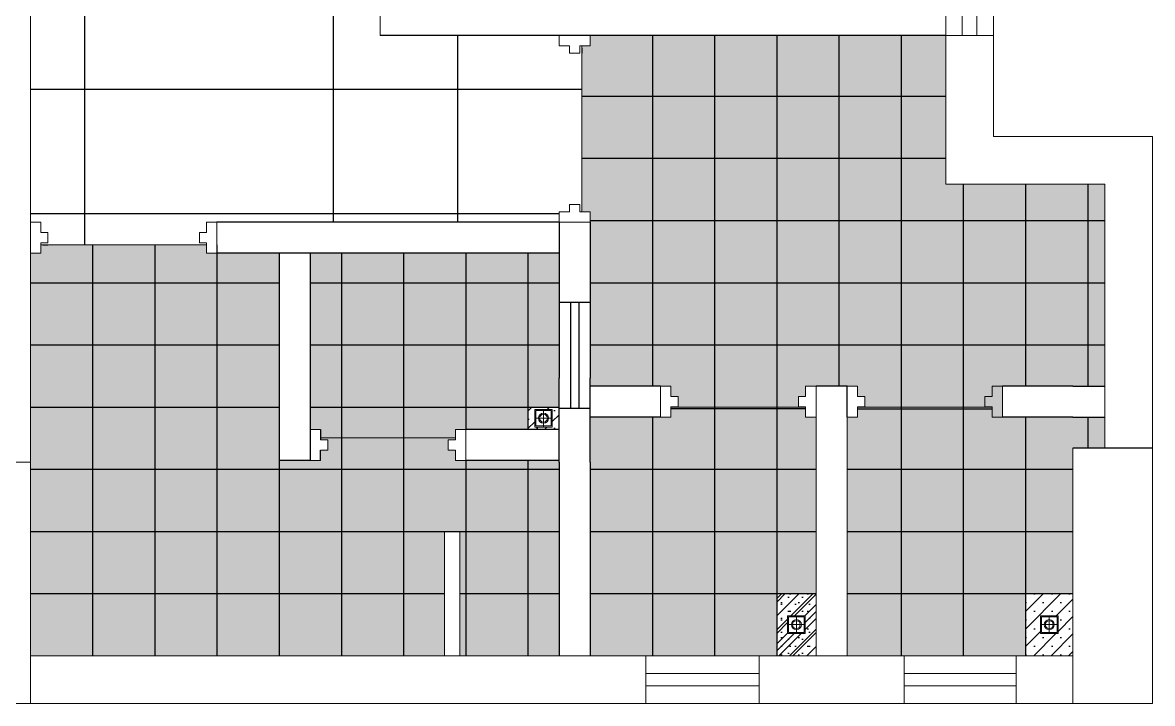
# Model space of a CAD drawing. Header units: millimetres. Extents: x 86441 to 190201, y 16532 to 98188.
# Drawn here: x 97199 to 102649, y 85053 to 88337 of the extents above; entities that cross this region are included whole.
import ezdxf

# ---------------------------------------------------------------- set-up
doc = ezdxf.new("R2010")
doc.units = ezdxf.units.MM
doc.header["$LTSCALE"] = 0.1
doc.layers.add('COLUMN', color=1, linetype='Continuous', lineweight=0)
doc.layers.add('WINDOW', color=5, linetype='Continuous', lineweight=0)

msp = doc.modelspace()

# ---------------------------------------------------------------- hatches: boundary and pattern name
at = {"transparency": 33554687}
h = msp.add_hatch(color=7, dxfattribs=at)
h.dxf.hatch_style = 1
h.paths.add_polyline_path([(99036.6, 86482.6), (98736.6, 86482.6), (98736.6, 86334.6), (99036.6, 86334.6)])
h.paths.add_polyline_path([(99036.6, 86334.6), (98736.6, 86334.6), (98736.6, 86182.6), (99036.6, 86182.6)])
h.paths.add_polyline_path([(99636.6, 86482.6), (99336.6, 86482.6), (99336.6, 86374.6), (99636.6, 86374.6)])
h.paths.add_polyline_path([(99786.6, 86621.6), (99786.6, 86782.6), (99636.6, 86782.6), (99636.6, 86482.6), (99786.6, 86482.6)])
h.paths.add_polyline_path([(99336.6, 86782.6), (99036.6, 86782.6), (99036.6, 86482.6), (99336.6, 86482.6)])
h.paths.add_polyline_path([(98736.6, 86782.6), (98586.6, 86782.6), (98586.6, 86482.6), (98736.6, 86482.6)])
h.paths.add_polyline_path([(98136.6, 86782.6), (97836.6, 86782.6), (97836.6, 86482.6), (98136.6, 86482.6)])
h.paths.add_polyline_path([(97536.6, 86782.6), (97236.6, 86782.6), (97236.6, 86621.6), (97236.6, 86482.6), (97536.6, 86482.6)])
h.paths.add_polyline_path([(97836.6, 87082.6), (97536.6, 87082.6), (97536.6, 86782.6), (97836.6, 86782.6)])
h.paths.add_polyline_path([(98436.6, 87082.6), (98136.6, 87082.6), (98136.6, 86782.6), (98436.6, 86782.6)])
h.paths.add_polyline_path([(99036.6, 87082.6), (98736.6, 87082.6), (98736.6, 86782.6), (99036.6, 86782.6)])
h.paths.add_polyline_path([(99636.6, 87082.6), (99336.6, 87082.6), (99336.6, 86782.6), (99636.6, 86782.6)])
h.paths.add_polyline_path([(99786.6, 87224.6), (99636.6, 87224.6), (99636.6, 87082.6), (99786.6, 87082.6)])
h.paths.add_polyline_path([(99336.6, 87224.6), (99036.6, 87224.6), (99036.6, 87082.6), (99336.6, 87082.6)])
h.paths.add_polyline_path([(98736.6, 87224.6), (98586.6, 87224.6), (98586.6, 87082.6), (98736.6, 87082.6)])
h.paths.add_polyline_path([(98136.6, 87224.6), (98086.6, 87224.6), (98086.6, 87264.6), (97836.6, 87264.6), (97836.6, 87082.6), (98136.6, 87082.6)])
h.paths.add_polyline_path([(97536.6, 87264.6), (97286.6, 87264.6), (97286.6, 87224.6), (97236.6, 87224.6), (97236.6, 87082.6), (97536.6, 87082.6)])
h.paths.add_polyline_path([(100236.6, 88274.6), (99936.6, 88274.6), (99936.6, 88224.6), (99896.6, 88224.6), (99896.6, 87982.6), (100236.6, 87982.6)])
h.paths.add_polyline_path([(100836.6, 88274.6), (100536.6, 88274.6), (100536.6, 87982.6), (100836.6, 87982.6)])
h.paths.add_polyline_path([(101436.6, 88274.6), (101136.6, 88274.6), (101136.6, 87982.6), (101436.6, 87982.6)])
h.paths.add_polyline_path([(100536.6, 87982.6), (100236.6, 87982.6), (100236.6, 87682.6), (100536.6, 87682.6)])
h.paths.add_polyline_path([(101136.6, 87982.6), (100836.6, 87982.6), (100836.6, 87682.6), (101136.6, 87682.6)])
h.paths.add_polyline_path([(101651.6, 87982.6), (101436.6, 87982.6), (101436.6, 87682.6), (101651.6, 87682.6)])
h.paths.add_polyline_path([(100236.6, 87682.6), (99896.6, 87682.6), (99896.6, 87424.6), (99936.6, 87424.6), (99936.6, 87382.6), (100236.6, 87382.6)])
h.paths.add_polyline_path([(100836.6, 87682.6), (100536.6, 87682.6), (100536.6, 87382.6), (100836.6, 87382.6)])
h.paths.add_polyline_path([(101436.6, 87682.6), (101136.6, 87682.6), (101136.6, 87382.6), (101436.6, 87382.6)])
h.paths.add_polyline_path([(100536.6, 87382.6), (100236.6, 87382.6), (100236.6, 87082.6), (100536.6, 87082.6)])
h.paths.add_polyline_path([(101136.6, 87382.6), (100836.6, 87382.6), (100836.6, 87082.6), (101136.6, 87082.6)])
h.paths.add_polyline_path([(101736.6, 87382.6), (101436.6, 87382.6), (101436.6, 87082.6), (101736.6, 87082.6)])
h.paths.add_polyline_path([(102036.6, 87558.6), (101736.6, 87558.6), (101736.6, 87382.6), (102036.6, 87382.6)])
h.paths.add_polyline_path([(102336.6, 87382.6), (102036.6, 87382.6), (102036.6, 87082.6), (102336.6, 87082.6)])
h.paths.add_polyline_path([(102418.6, 87558.6), (102336.6, 87558.6), (102336.6, 87382.6), (102418.6, 87382.6)])
h.paths.add_polyline_path([(100236.6, 87082.6), (99936.6, 87082.6), (99936.6, 86782.6), (100236.6, 86782.6)])
h.paths.add_polyline_path([(100836.6, 87082.6), (100536.6, 87082.6), (100536.6, 86782.6), (100836.6, 86782.6)])
h.paths.add_polyline_path([(101436.6, 87082.6), (101136.6, 87082.6), (101136.6, 86782.6), (101436.6, 86782.6)])
h.paths.add_polyline_path([(102036.6, 87082.6), (101736.6, 87082.6), (101736.6, 86782.6), (102036.6, 86782.6)])
h.paths.add_polyline_path([(102418.6, 87082.6), (102336.6, 87082.6), (102336.6, 86782.6), (102418.6, 86782.6)])
h.paths.add_polyline_path([(100536.6, 86782.6), (100236.6, 86782.6), (100236.6, 86583.6), (100276.1, 86583.6), (100326.1, 86583.6), (100326.1, 86533.6), (100361.1, 86533.6), (100361.1, 86482.6), (100536.6, 86482.6)])
h.paths.add_polyline_path([(101136.6, 86782.6), (100836.6, 86782.6), (100836.6, 86482.6), (100941.1, 86482.6), (100941.1, 86533.6), (100976.1, 86533.6), (100976.1, 86583.6), (101026.1, 86583.6), (101136.6, 86583.6)])
h.paths.add_polyline_path([(101736.6, 86782.6), (101436.6, 86782.6), (101436.6, 86482.6), (101736.6, 86482.6)])
h.paths.add_polyline_path([(102336.6, 86782.6), (102036.6, 86782.6), (102036.6, 86583.6), (102265.6, 86583.6), (102336.6, 86583.6)])
h.paths.add_polyline_path([(100236.6, 86433.6), (99936.6, 86433.6), (99936.6, 86216.6), (99936.6, 86182.6), (100236.6, 86182.6)])
h.paths.add_polyline_path([(100836.6, 86473.6), (100536.6, 86473.6), (100536.6, 86182.6), (100836.6, 86182.6)])
h.paths.add_polyline_path([(101436.6, 86473.6), (101226.1, 86473.6), (101226.1, 86433.6), (101176.1, 86433.6), (101176.1, 86182.6), (101436.6, 86182.6)])
h.paths.add_polyline_path([(102036.6, 86433.6), (101926.1, 86433.6), (101876.1, 86433.6), (101876.1, 86473.6), (101736.6, 86473.6), (101736.6, 86182.6), (102036.6, 86182.6)])
h.paths.add_polyline_path([(102418.6, 86433.6), (102336.6, 86433.6), (102336.6, 86285.6), (102418.6, 86285.6)])
h.paths.add_polyline_path([(100536.6, 86182.6), (100236.6, 86182.6), (100236.6, 85882.6), (100536.6, 85882.6)])
h.paths.add_polyline_path([(101026.1, 86182.6), (100836.6, 86182.6), (100836.6, 85882.6), (101026.1, 85882.6)])
h.paths.add_polyline_path([(101736.6, 86182.6), (101436.6, 86182.6), (101436.6, 85882.6), (101736.6, 85882.6)])
h.paths.add_polyline_path([(102265.6, 86182.6), (102036.6, 86182.6), (102036.6, 85882.6), (102265.6, 85882.6)])
h.paths.add_polyline_path([(100236.6, 85882.6), (99936.6, 85882.6), (99936.6, 85582.6), (100236.6, 85582.6)])
h.paths.add_polyline_path([(100836.6, 85882.6), (100536.6, 85882.6), (100536.6, 85582.6), (100836.6, 85582.6)])
h.paths.add_polyline_path([(101436.6, 85882.6), (101176.1, 85882.6), (101176.1, 85784.1), (101176.1, 85582.6), (101436.6, 85582.6)])
h.paths.add_polyline_path([(102036.6, 85882.6), (101736.6, 85882.6), (101736.6, 85582.6), (102036.6, 85582.6)])
h.paths.add_polyline_path([(100536.6, 85582.6), (100236.6, 85582.6), (100236.6, 85282.6), (100536.6, 85282.6)])
h.paths.add_polyline_path([(101736.6, 85582.6), (101436.6, 85582.6), (101436.6, 85282.6), (101736.6, 85282.6)])
at = {"true_color": 0xffffff, "transparency": 33554623}
h = msp.add_hatch(color=7, dxfattribs=at)
h.dxf.hatch_style = 1
h.paths.add_polyline_path([(100536.6, 88274.6), (100236.6, 88274.6), (100236.6, 87982.6), (100536.6, 87982.6)])
h = msp.add_hatch(color=7, dxfattribs=at)
h.dxf.hatch_style = 1
h.paths.add_polyline_path([(101136.6, 88274.6), (100836.6, 88274.6), (100836.6, 87982.6), (101136.6, 87982.6)])
h = msp.add_hatch(color=7, dxfattribs=at)
h.dxf.hatch_style = 1
h.paths.add_polyline_path([(101651.6, 88274.6), (101436.6, 88274.6), (101436.6, 87982.6), (101651.6, 87982.6)])
h = msp.add_hatch(color=7, dxfattribs=at)
h.dxf.hatch_style = 1
h.paths.add_polyline_path([(100236.6, 87982.6), (99896.6, 87982.6), (99896.6, 87682.6), (100236.6, 87682.6)])
h = msp.add_hatch(color=7, dxfattribs=at)
h.dxf.hatch_style = 1
h.paths.add_polyline_path([(100836.6, 87982.6), (100536.6, 87982.6), (100536.6, 87682.6), (100836.6, 87682.6)])
h = msp.add_hatch(color=7, dxfattribs=at)
h.dxf.hatch_style = 1
h.paths.add_polyline_path([(101436.6, 87982.6), (101136.6, 87982.6), (101136.6, 87682.6), (101436.6, 87682.6)])
h = msp.add_hatch(color=7, dxfattribs=at)
h.dxf.hatch_style = 1
h.paths.add_polyline_path([(100536.6, 87682.6), (100236.6, 87682.6), (100236.6, 87382.6), (100536.6, 87382.6)])
h = msp.add_hatch(color=7, dxfattribs=at)
h.dxf.hatch_style = 1
h.paths.add_polyline_path([(101136.6, 87682.6), (100836.6, 87682.6), (100836.6, 87382.6), (101136.6, 87382.6)])
h = msp.add_hatch(color=7, dxfattribs=at)
h.dxf.hatch_style = 1
h.paths.add_polyline_path([(101736.6, 87558.6), (101651.6, 87558.6), (101651.6, 87682.6), (101436.6, 87682.6), (101436.6, 87382.6), (101736.6, 87382.6)])
h = msp.add_hatch(color=7, dxfattribs=at)
h.dxf.hatch_style = 1
h.paths.add_polyline_path([(102336.6, 87558.6), (102036.6, 87558.6), (102036.6, 87382.6), (102336.6, 87382.6)])
h = msp.add_hatch(color=7, dxfattribs=at)
h.dxf.hatch_style = 1
h.paths.add_polyline_path([(100236.6, 87382.6), (99936.6, 87382.6), (99936.6, 87374.6), (99936.6, 87082.6), (100236.6, 87082.6)])
h = msp.add_hatch(color=7, dxfattribs=at)
h.dxf.hatch_style = 1
h.paths.add_polyline_path([(100836.6, 87382.6), (100536.6, 87382.6), (100536.6, 87082.6), (100836.6, 87082.6)])
h = msp.add_hatch(color=7, dxfattribs=at)
h.dxf.hatch_style = 1
h.paths.add_polyline_path([(101436.6, 87382.6), (101136.6, 87382.6), (101136.6, 87082.6), (101436.6, 87082.6)])
h = msp.add_hatch(color=7, dxfattribs=at)
h.dxf.hatch_style = 1
h.paths.add_polyline_path([(102036.6, 87382.6), (101736.6, 87382.6), (101736.6, 87082.6), (102036.6, 87082.6)])
h = msp.add_hatch(color=7, dxfattribs=at)
h.dxf.hatch_style = 1
h.paths.add_polyline_path([(102418.6, 87382.6), (102336.6, 87382.6), (102336.6, 87082.6), (102418.6, 87082.6)])
h = msp.add_hatch(color=7, dxfattribs=at)
h.dxf.hatch_style = 1
h.paths.add_polyline_path([(97836.6, 87264.6), (97536.6, 87264.6), (97536.6, 87082.6), (97836.6, 87082.6)])
h = msp.add_hatch(color=7, dxfattribs=at)
h.dxf.hatch_style = 1
h.paths.add_polyline_path([(98436.6, 87224.6), (98136.6, 87224.6), (98136.6, 87082.6), (98436.6, 87082.6)])
h = msp.add_hatch(color=7, dxfattribs=at)
h.dxf.hatch_style = 1
h.paths.add_polyline_path([(99036.6, 87224.6), (98736.6, 87224.6), (98736.6, 87082.6), (99036.6, 87082.6)])
h = msp.add_hatch(color=7, dxfattribs=at)
h.dxf.hatch_style = 1
h.paths.add_polyline_path([(99636.6, 87224.6), (99336.6, 87224.6), (99336.6, 87082.6), (99636.6, 87082.6)])
h = msp.add_hatch(color=7, dxfattribs=at)
h.dxf.hatch_style = 1
h.paths.add_polyline_path([(97536.6, 87082.6), (97236.6, 87082.6), (97236.6, 86782.6), (97536.6, 86782.6)])
h = msp.add_hatch(color=7, dxfattribs=at)
h.dxf.hatch_style = 1
h.paths.add_polyline_path([(98136.6, 87082.6), (97836.6, 87082.6), (97836.6, 86782.6), (98136.6, 86782.6)])
h = msp.add_hatch(color=7, dxfattribs=at)
h.dxf.hatch_style = 1
h.paths.add_polyline_path([(98736.6, 87082.6), (98586.6, 87082.6), (98586.6, 86782.6), (98736.6, 86782.6)])
h = msp.add_hatch(color=7, dxfattribs=at)
h.dxf.hatch_style = 1
h.paths.add_polyline_path([(99336.6, 87082.6), (99036.6, 87082.6), (99036.6, 86782.6), (99336.6, 86782.6)])
h = msp.add_hatch(color=7, dxfattribs=at)
h.dxf.hatch_style = 1
h.paths.add_polyline_path([(99786.6, 87082.6), (99636.6, 87082.6), (99636.6, 86782.6), (99786.6, 86782.6)])
h = msp.add_hatch(color=7, dxfattribs=at)
h.dxf.hatch_style = 1
h.paths.add_polyline_path([(100536.6, 87082.6), (100236.6, 87082.6), (100236.6, 86782.6), (100536.6, 86782.6)])
h = msp.add_hatch(color=7, dxfattribs=at)
h.dxf.hatch_style = 1
h.paths.add_polyline_path([(101136.6, 87082.6), (100836.6, 87082.6), (100836.6, 86782.6), (101136.6, 86782.6)])
h = msp.add_hatch(color=7, dxfattribs=at)
h.dxf.hatch_style = 1
h.paths.add_polyline_path([(101736.6, 87082.6), (101436.6, 87082.6), (101436.6, 86782.6), (101736.6, 86782.6)])
h = msp.add_hatch(color=7, dxfattribs=at)
h.dxf.hatch_style = 1
h.paths.add_polyline_path([(102336.6, 87082.6), (102036.6, 87082.6), (102036.6, 86782.6), (102336.6, 86782.6)])
h = msp.add_hatch(color=7, dxfattribs=at)
h.dxf.hatch_style = 1
h.paths.add_polyline_path([(97836.6, 86782.6), (97536.6, 86782.6), (97536.6, 86482.6), (97836.6, 86482.6)])
h = msp.add_hatch(color=7, dxfattribs=at)
h.dxf.hatch_style = 1
h.paths.add_polyline_path([(98436.6, 86782.6), (98136.6, 86782.6), (98136.6, 86482.6), (98436.6, 86482.6)])
h = msp.add_hatch(color=7, dxfattribs=at)
h.dxf.hatch_style = 1
h.paths.add_polyline_path([(99036.6, 86782.6), (98736.6, 86782.6), (98736.6, 86482.6), (99036.6, 86482.6)])
h = msp.add_hatch(color=7, dxfattribs=at)
h.dxf.hatch_style = 1
h.paths.add_polyline_path([(99636.6, 86782.6), (99336.6, 86782.6), (99336.6, 86482.6), (99636.6, 86482.6)])
h = msp.add_hatch(color=7, dxfattribs=at)
h.dxf.hatch_style = 1
h.paths.add_polyline_path([(100236.6, 86782.6), (99936.6, 86782.6), (99936.6, 86621.6), (99936.6, 86583.6), (100236.6, 86583.6)])
h = msp.add_hatch(color=7, dxfattribs=at)
h.dxf.hatch_style = 1
h.paths.add_polyline_path([(100836.6, 86782.6), (100536.6, 86782.6), (100536.6, 86482.6), (100836.6, 86482.6)])
h = msp.add_hatch(color=7, dxfattribs=at)
h.dxf.hatch_style = 1
h.paths.add_polyline_path([(101436.6, 86782.6), (101136.6, 86782.6), (101136.6, 86583.6), (101176.1, 86583.6), (101226.1, 86583.6), (101226.1, 86533.6), (101261.1, 86533.6), (101261.1, 86482.6), (101436.6, 86482.6)])
h = msp.add_hatch(color=7, dxfattribs=at)
h.dxf.hatch_style = 1
h.paths.add_polyline_path([(102036.6, 86782.6), (101436.6, 86782.6), (101436.6, 86473.6), (101876.1, 86473.6), (101876.1, 86433.6), (101926.1, 86433.6), (101926.1, 86583.6), (102036.6, 86583.6)])
h = msp.add_hatch(color=7, dxfattribs=at)
h.dxf.hatch_style = 1
h.paths.add_polyline_path([(102418.6, 86782.6), (102336.6, 86782.6), (102336.6, 86583.6), (102418.6, 86583.6)])
h = msp.add_hatch(color=7, dxfattribs=at)
h.dxf.hatch_style = 1
h.paths.add_polyline_path([(97536.6, 86482.6), (97236.6, 86482.6), (97236.6, 86216.6), (97236.6, 86182.6), (97536.6, 86182.6)])
at = {"transparency": 33554687}
h = msp.add_hatch(color=7, dxfattribs=at)
h.dxf.hatch_style = 1
h.paths.add_polyline_path([(97836.6, 86482.6), (97536.6, 86482.6), (97536.6, 86182.6), (97836.6, 86182.6)])
at = {"true_color": 0xffffff, "transparency": 33554623}
h = msp.add_hatch(color=7, dxfattribs=at)
h.dxf.hatch_style = 1
h.paths.add_polyline_path([(98136.6, 86482.6), (97836.6, 86482.6), (97836.6, 86182.6), (98136.6, 86182.6)])
at = {"transparency": 33554687}
h = msp.add_hatch(color=7, dxfattribs=at)
h.dxf.hatch_style = 1
h.paths.add_polyline_path([(98436.6, 86482.6), (98136.6, 86482.6), (98136.6, 86182.6), (98436.6, 86182.6)])
at = {"true_color": 0xffffff, "transparency": 33554623}
h = msp.add_hatch(color=7, dxfattribs=at)
h.dxf.hatch_style = 1
h.paths.add_polyline_path([(98736.6, 86482.6), (98586.6, 86482.6), (98586.6, 86374.6), (98636.6, 86374.6), (98636.6, 86334.6), (98736.6, 86334.6)])
h = msp.add_hatch(color=7, dxfattribs=at)
h.dxf.hatch_style = 1
h.paths.add_polyline_path([(99286.6, 86374.6), (99336.6, 86374.6), (99336.6, 86482.6), (99036.6, 86482.6), (99036.6, 86334.6), (99286.6, 86334.6)])
at = {"true_color": 0xffffff, "transparency": 33554610}
h = msp.add_hatch(dxfattribs=at)
h.set_pattern_fill('SACNCR', scale=25)
h.set_pattern_definition([(45, (0, 72531.996), (-42.09495, 42.09495), []), (45, (42.095, 72531.996), (-42.09495, 42.09495), [0, -59.53125])])
h.paths.add_polyline_path([(101026.1, 85582.6), (100836.6, 85582.6), (100836.6, 85282.6), (101026.1, 85282.6)])
h.paths.add_polyline_path([(100973.9, 85475.1), (100973.9, 85390.1), (100888.9, 85390.1), (100888.9, 85475.1)], flags=16)
h.paths.add_polyline_path([(100968.9, 85470.1), (100968.9, 85395.1), (100893.9, 85395.1), (100893.9, 85470.1)], flags=0)
h.paths.add_polyline_path([(100907.2, 85432.6), (100912.4, 85432.6, -0.414214), (100931.4, 85451.5), (100931.4, 85456.7, 0.414214)], flags=0)
h.paths.add_polyline_path([(102265.6, 85582.6), (102036.6, 85582.6), (102036.6, 85282.6), (102265.6, 85282.6)])
h.paths.add_polyline_path([(102193.6, 85475.1), (102193.6, 85390.1), (102108.6, 85390.1), (102108.6, 85475.1)], flags=16)
h.paths.add_polyline_path([(102188.6, 85470.1), (102188.6, 85395.1), (102113.6, 85395.1), (102113.6, 85470.1)], flags=0)
h.paths.add_polyline_path([(102126.9, 85432.6), (102132.2, 85432.6, -0.414214), (102151.1, 85451.5), (102151.1, 85456.7, 0.414214)], flags=0)
h.paths.add_polyline_path([(99786.6, 86482.6), (99636.6, 86482.6), (99636.6, 86374.6), (99786.6, 86374.6)])
h.paths.add_polyline_path([(99754.1, 86386.1), (99669.1, 86386.1), (99669.1, 86471.1), (99754.1, 86471.1)], flags=16)
h.paths.add_polyline_path([(99749.1, 86391.1), (99674.1, 86391.1), (99674.1, 86466.1), (99749.1, 86466.1)], flags=0)
h.paths.add_polyline_path([(99735.8, 86428.6, -1), (99687.4, 86428.6, -1)], flags=0)
h.paths.add_polyline_path([(99730.6, 86428.6, -1), (99692.7, 86428.6, -1)], flags=0)
at = {"true_color": 0xffffff, "transparency": 33554646}
h = msp.add_hatch(color=7, dxfattribs=at)
h.dxf.hatch_style = 1
h.paths.add_polyline_path([(99786.6, 86216.6), (99786.6, 86224.6), (99636.6, 86224.6), (99636.6, 86182.6), (99786.6, 86182.6)])
h.paths.add_polyline_path([(101436.6, 86482.6), (101226.1, 86482.6), (101226.1, 86473.6), (101436.6, 86473.6)])
at = {"true_color": 0xffffff, "transparency": 33554623}
h = msp.add_hatch(color=7, dxfattribs=at)
h.dxf.hatch_style = 1
h.paths.add_polyline_path([(100536.6, 86473.6), (100326.1, 86473.6), (100326.1, 86433.6), (100276.1, 86433.6), (100236.6, 86433.6), (100236.6, 86182.6), (100536.6, 86182.6)])
at = {"true_color": 0xffffff, "transparency": 33554687}
h = msp.add_hatch(color=7, dxfattribs=at)
h.dxf.hatch_style = 1
h.paths.add_polyline_path([(100976.1, 86482.6), (100836.6, 86482.6), (100836.6, 86473.6), (100976.1, 86473.6)])
h.paths.add_polyline_path([(100536.6, 86482.6), (100326.1, 86482.6), (100326.1, 86473.6), (100536.6, 86473.6)])
at = {"true_color": 0xffffff, "transparency": 33554623}
h = msp.add_hatch(color=7, dxfattribs=at)
h.dxf.hatch_style = 1
h.paths.add_polyline_path([(100836.6, 86482.6), (100536.6, 86482.6), (100536.6, 86473.6), (100836.6, 86473.6)])
h = msp.add_hatch(color=7, dxfattribs=at)
h.dxf.hatch_style = 1
h.paths.add_polyline_path([(101026.1, 86433.6), (100976.1, 86433.6), (100976.1, 86473.6), (100836.6, 86473.6), (100836.6, 86182.6), (101026.1, 86182.6)])
h = msp.add_hatch(color=7, dxfattribs=at)
h.dxf.hatch_style = 1
h.paths.add_polyline_path([(101261.1, 86483.6), (101226.1, 86483.6), (101226.1, 86482.6), (101261.1, 86482.6)], flags=17)
h = msp.add_hatch(color=7, dxfattribs=at)
h.dxf.hatch_style = 1
h.paths.add_polyline_path([(101736.6, 86473.6), (101436.6, 86473.6), (101436.6, 86182.6), (101736.6, 86182.6)])
h = msp.add_hatch(color=7, dxfattribs=at)
h.dxf.hatch_style = 1
h.paths.add_polyline_path([(102336.6, 86433.6), (102265.6, 86433.6), (102036.6, 86433.6), (102036.6, 86182.6), (102265.6, 86182.6), (102265.6, 86283.6), (102336.6, 86283.6)])
h = msp.add_hatch(color=7, dxfattribs=at)
h.dxf.hatch_style = 1
h.paths.add_polyline_path([(98736.6, 86334.6), (98636.6, 86334.6), (98636.6, 86324.6), (98671.6, 86324.6), (98671.6, 86274.6), (98636.6, 86274.6), (98636.6, 86224.6), (98586.6, 86224.6), (98436.6, 86224.6), (98436.6, 86182.6), (98736.6, 86182.6)])
h = msp.add_hatch(color=7, dxfattribs=at)
h.dxf.hatch_style = 1
h.paths.add_polyline_path([(99336.6, 86224.6), (99286.6, 86224.6), (99286.6, 86274.6), (99251.6, 86274.6), (99251.6, 86324.6), (99286.6, 86324.6), (99286.6, 86334.6), (99036.6, 86334.6), (99036.6, 86182.6), (99336.6, 86182.6)])
h = msp.add_hatch(color=7, dxfattribs=at)
h.dxf.hatch_style = 1
h.paths.add_polyline_path([(99636.6, 86224.6), (99336.6, 86224.6), (99336.6, 86182.6), (99636.6, 86182.6)])
at = {"transparency": 33554687}
h = msp.add_hatch(color=7, dxfattribs=at)
h.dxf.hatch_style = 1
h.paths.add_polyline_path([(97536.6, 86182.6), (97236.6, 86182.6), (97236.6, 85882.6), (97536.6, 85882.6)])
at = {"true_color": 0xffffff, "transparency": 33554623}
h = msp.add_hatch(color=7, dxfattribs=at)
h.dxf.hatch_style = 1
h.paths.add_polyline_path([(97836.6, 86182.6), (97536.6, 86182.6), (97536.6, 85882.6), (97836.6, 85882.6)])
at = {"transparency": 33554687}
h = msp.add_hatch(color=7, dxfattribs=at)
h.dxf.hatch_style = 1
h.paths.add_polyline_path([(98136.6, 86182.6), (97836.6, 86182.6), (97836.6, 85882.6), (98136.6, 85882.6)])
at = {"true_color": 0xffffff, "transparency": 33554623}
h = msp.add_hatch(color=7, dxfattribs=at)
h.dxf.hatch_style = 1
h.paths.add_polyline_path([(98436.6, 86182.6), (98136.6, 86182.6), (98136.6, 85882.6), (98436.6, 85882.6)])
at = {"transparency": 33554687}
h = msp.add_hatch(color=7, dxfattribs=at)
h.dxf.hatch_style = 1
h.paths.add_polyline_path([(98736.6, 86182.6), (98436.6, 86182.6), (98436.6, 85882.6), (98736.6, 85882.6)])
at = {"true_color": 0xffffff, "transparency": 33554623}
h = msp.add_hatch(color=7, dxfattribs=at)
h.dxf.hatch_style = 1
h.paths.add_polyline_path([(99036.6, 86182.6), (98736.6, 86182.6), (98736.6, 85882.6), (99036.6, 85882.6)])
at = {"transparency": 33554687}
h = msp.add_hatch(color=7, dxfattribs=at)
h.dxf.hatch_style = 1
h.paths.add_polyline_path([(99336.6, 86182.6), (99036.6, 86182.6), (99036.6, 85882.6), (99336.6, 85882.6)])
at = {"true_color": 0xffffff, "transparency": 33554623}
h = msp.add_hatch(color=7, dxfattribs=at)
h.dxf.hatch_style = 1
h.paths.add_polyline_path([(99636.6, 86182.6), (99336.6, 86182.6), (99336.6, 85882.6), (99636.6, 85882.6)])
at = {"transparency": 33554687}
h = msp.add_hatch(color=7, dxfattribs=at)
h.dxf.hatch_style = 1
h.paths.add_polyline_path([(99786.6, 86182.6), (99636.6, 86182.6), (99636.6, 85882.6), (99786.6, 85882.6)])
at = {"true_color": 0xffffff, "transparency": 33554623}
h = msp.add_hatch(color=7, dxfattribs=at)
h.dxf.hatch_style = 1
h.paths.add_polyline_path([(100236.6, 86182.6), (99936.6, 86182.6), (99936.6, 85882.6), (100236.6, 85882.6)])
h = msp.add_hatch(color=7, dxfattribs=at)
h.dxf.hatch_style = 1
h.paths.add_polyline_path([(100836.6, 86182.6), (100536.6, 86182.6), (100536.6, 85882.6), (100836.6, 85882.6)])
h = msp.add_hatch(color=7, dxfattribs=at)
h.dxf.hatch_style = 1
h.paths.add_polyline_path([(101436.6, 86182.6), (101176.1, 86182.6), (101176.1, 85882.6), (101436.6, 85882.6)])
h = msp.add_hatch(color=7, dxfattribs=at)
h.dxf.hatch_style = 1
h.paths.add_polyline_path([(102036.6, 86182.6), (101736.6, 86182.6), (101736.6, 85882.6), (102036.6, 85882.6)])
h = msp.add_hatch(color=7, dxfattribs=at)
h.dxf.hatch_style = 1
h.paths.add_polyline_path([(97536.6, 85882.6), (97236.6, 85882.6), (97236.6, 85582.6), (97536.6, 85582.6)])
at = {"transparency": 33554687}
h = msp.add_hatch(color=7, dxfattribs=at)
h.dxf.hatch_style = 1
h.paths.add_polyline_path([(97836.6, 85882.6), (97536.6, 85882.6), (97536.6, 85582.6), (97836.6, 85582.6)])
at = {"true_color": 0xffffff, "transparency": 33554623}
h = msp.add_hatch(color=7, dxfattribs=at)
h.dxf.hatch_style = 1
h.paths.add_polyline_path([(98136.6, 85882.6), (97836.6, 85882.6), (97836.6, 85582.6), (98136.6, 85582.6)])
at = {"transparency": 33554687}
h = msp.add_hatch(color=7, dxfattribs=at)
h.dxf.hatch_style = 1
h.paths.add_polyline_path([(98436.6, 85882.6), (98136.6, 85882.6), (98136.6, 85582.6), (98436.6, 85582.6)])
at = {"true_color": 0xffffff, "transparency": 33554623}
h = msp.add_hatch(color=7, dxfattribs=at)
h.dxf.hatch_style = 1
h.paths.add_polyline_path([(98736.6, 85882.6), (98436.6, 85882.6), (98436.6, 85582.6), (98736.6, 85582.6)])
at = {"transparency": 33554687}
h = msp.add_hatch(color=7, dxfattribs=at)
h.dxf.hatch_style = 1
h.paths.add_polyline_path([(99036.6, 85882.6), (98736.6, 85882.6), (98736.6, 85582.6), (99036.6, 85582.6)])
at = {"true_color": 0xffffff, "transparency": 33554623}
h = msp.add_hatch(color=7, dxfattribs=at)
h.dxf.hatch_style = 1
h.paths.add_polyline_path([(99233.8, 85882.6), (99036.6, 85882.6), (99036.6, 85582.6), (99233.8, 85582.6)])
h = msp.add_hatch(color=7, dxfattribs=at)
h.dxf.hatch_style = 1
h.paths.add_polyline_path([(99336.6, 85882.6), (99308.8, 85882.6), (99308.8, 85582.6), (99336.6, 85582.6)])
at = {"transparency": 33554687}
h = msp.add_hatch(color=7, dxfattribs=at)
h.dxf.hatch_style = 1
h.paths.add_polyline_path([(99636.6, 85882.6), (99336.6, 85882.6), (99336.6, 85582.6), (99636.6, 85582.6)])
at = {"true_color": 0xffffff, "transparency": 33554623}
h = msp.add_hatch(color=7, dxfattribs=at)
h.dxf.hatch_style = 1
h.paths.add_polyline_path([(99786.6, 85882.6), (99636.6, 85882.6), (99636.6, 85582.6), (99786.6, 85582.6)])
h = msp.add_hatch(color=7, dxfattribs=at)
h.dxf.hatch_style = 1
h.paths.add_polyline_path([(100536.6, 85882.6), (100236.6, 85882.6), (100236.6, 85582.6), (100536.6, 85582.6)])
h = msp.add_hatch(color=7, dxfattribs=at)
h.dxf.hatch_style = 1
h.paths.add_polyline_path([(101026.1, 85882.6), (100836.6, 85882.6), (100836.6, 85582.6), (101026.1, 85582.6)])
h = msp.add_hatch(color=7, dxfattribs=at)
h.dxf.hatch_style = 1
h.paths.add_polyline_path([(101736.6, 85882.6), (101436.6, 85882.6), (101436.6, 85582.6), (101736.6, 85582.6)])
h = msp.add_hatch(color=7, dxfattribs=at)
h.dxf.hatch_style = 1
h.paths.add_polyline_path([(102265.6, 85882.6), (102036.6, 85882.6), (102036.6, 85582.6), (102265.6, 85582.6)])
at = {"transparency": 33554687}
h = msp.add_hatch(color=7, dxfattribs=at)
h.dxf.hatch_style = 1
h.paths.add_polyline_path([(97536.6, 85582.6), (97236.6, 85582.6), (97236.6, 85282.6), (97536.6, 85282.6)])
at = {"true_color": 0xffffff, "transparency": 33554623}
h = msp.add_hatch(color=7, dxfattribs=at)
h.dxf.hatch_style = 1
h.paths.add_polyline_path([(97836.6, 85582.6), (97536.6, 85582.6), (97536.6, 85282.6), (97836.6, 85282.6)])
at = {"transparency": 33554687}
h = msp.add_hatch(color=7, dxfattribs=at)
h.dxf.hatch_style = 1
h.paths.add_polyline_path([(98136.6, 85582.6), (97836.6, 85582.6), (97836.6, 85282.6), (98136.6, 85282.6)])
at = {"true_color": 0xffffff, "transparency": 33554623}
h = msp.add_hatch(color=7, dxfattribs=at)
h.dxf.hatch_style = 1
h.paths.add_polyline_path([(98436.6, 85582.6), (98136.6, 85582.6), (98136.6, 85282.6), (98436.6, 85282.6)])
at = {"transparency": 33554687}
h = msp.add_hatch(color=7, dxfattribs=at)
h.dxf.hatch_style = 1
h.paths.add_polyline_path([(98736.6, 85582.6), (98436.6, 85582.6), (98436.6, 85282.6), (98736.6, 85282.6)])
at = {"true_color": 0xffffff, "transparency": 33554623}
h = msp.add_hatch(color=7, dxfattribs=at)
h.dxf.hatch_style = 1
h.paths.add_polyline_path([(99036.6, 85582.6), (98736.6, 85582.6), (98736.6, 85282.6), (99036.6, 85282.6)])
at = {"transparency": 33554687}
h = msp.add_hatch(color=7, dxfattribs=at)
h.dxf.hatch_style = 1
h.paths.add_polyline_path([(99233.8, 85582.6), (99036.6, 85582.6), (99036.6, 85282.6), (99233.8, 85282.6)])
h = msp.add_hatch(color=7, dxfattribs=at)
h.dxf.hatch_style = 1
h.paths.add_polyline_path([(99336.6, 85582.6), (99308.8, 85582.6), (99308.8, 85282.6), (99336.6, 85282.6)])
at = {"true_color": 0xffffff, "transparency": 33554623}
h = msp.add_hatch(color=7, dxfattribs=at)
h.dxf.hatch_style = 1
h.paths.add_polyline_path([(99636.6, 85582.6), (99336.6, 85582.6), (99336.6, 85282.6), (99636.6, 85282.6)])
at = {"transparency": 33554687}
h = msp.add_hatch(color=7, dxfattribs=at)
h.dxf.hatch_style = 1
h.paths.add_polyline_path([(99786.6, 85582.6), (99636.6, 85582.6), (99636.6, 85282.6), (99786.6, 85282.6)])
at = {"true_color": 0xffffff, "transparency": 33554623}
h = msp.add_hatch(color=7, dxfattribs=at)
h.dxf.hatch_style = 1
h.paths.add_polyline_path([(100236.6, 85582.6), (99936.6, 85582.6), (99936.6, 85282.6), (100236.6, 85282.6)])
h = msp.add_hatch(color=7, dxfattribs=at)
h.dxf.hatch_style = 1
h.paths.add_polyline_path([(100836.6, 85582.6), (100536.6, 85582.6), (100536.6, 85282.6), (100836.6, 85282.6)])
at = {"true_color": 0xffffff, "transparency": 33554633}
h = msp.add_hatch(dxfattribs=at)
h.set_pattern_fill('SACNCR', scale=20)
h.set_pattern_definition([(45, (0, 72531.996), (-33.67596, 33.67596), []), (45, (33.676, 72531.996), (-33.67596, 33.67596), [0, -47.625])])
h.paths.add_polyline_path([(101026.1, 85582.6), (100836.6, 85582.6), (100836.6, 85282.6), (101026.1, 85282.6)])
h.paths.add_polyline_path([(100888.9, 85475.1), (100973.9, 85475.1), (100973.9, 85390.1), (100888.9, 85390.1)], flags=16)
h.paths.add_polyline_path([(100893.9, 85470.1), (100968.9, 85470.1), (100968.9, 85395.1), (100893.9, 85395.1)], flags=0)
h.paths.add_polyline_path([(100907.2, 85432.6), (100912.4, 85432.6, -0.414214), (100931.4, 85451.5), (100931.4, 85456.7, 0.414214)], flags=0)
at = {"true_color": 0xffffff, "transparency": 33554623}
h = msp.add_hatch(color=7, dxfattribs=at)
h.dxf.hatch_style = 1
h.paths.add_polyline_path([(101436.6, 85582.6), (101176.1, 85582.6), (101176.1, 85282.6), (101436.6, 85282.6)])
h = msp.add_hatch(color=7, dxfattribs=at)
h.dxf.hatch_style = 1
h.paths.add_polyline_path([(102036.6, 85582.6), (101736.6, 85582.6), (101736.6, 85282.6), (102036.6, 85282.6)])

# ---------------------------------------------------------------- linework, layer by layer
at = {"color": 18, "lineweight": 5, "true_color": 0x000000, "transparency": 33554687}
for p, q in [((101881.6, 96693.6), (101881.6, 87788.6)), ((101651.6, 89963.6), (101651.6, 87558.6)), ((101881.6, 87788.6), (102648.6, 87788.6)), ((102648.6, 87788.6), (102648.6, 86283.6)), ((101651.6, 87558.6), (102418.6, 87558.6)), ((102418.6, 87558.6), (102418.6, 86283.6)), ((97236.6, 85282.6), (102265.6, 85282.6)), ((97236.6, 85052.6), (102265.6, 85052.6))]:
    msp.add_line(p, q, dxfattribs=at)
at = {"color": 9, "true_color": 0xc7c8ca, "transparency": 33554687}
for p, q in [((97497.6, 90918.6), (97497.6, 87264.6)), ((98697.6, 89174.6), (98697.6, 87374.6)), ((99297.6, 88274.6), (99297.6, 87374.6)), ((100236.6, 88274.6), (100236.6, 86583.6)), ((100536.6, 88274.6), (100536.6, 85282.6)), ((100836.6, 88274.6), (100836.6, 85282.6)), ((101136.6, 88274.6), (101136.6, 86583.6)), ((101436.6, 88274.6), (101436.6, 85282.6)), ((97236.6, 88016.6), (99896.6, 88016.6)), ((99896.6, 87982.6), (101651.6, 87982.6)), ((99896.6, 87682.6), (101651.6, 87682.6)), ((101736.6, 87558.6), (101736.6, 85282.6)), ((102036.6, 87558.6), (102036.6, 86583.6)), ((102336.6, 87558.6), (102336.6, 86583.6)), ((99936.6, 87382.6), (102418.6, 87382.6)), ((97536.6, 87264.6), (97536.6, 85282.6)), ((97836.6, 87264.6), (97836.6, 85282.6)), ((98136.6, 87264.6), (98136.6, 85282.6)), ((98436.6, 87224.6), (98436.6, 85282.6)), ((98736.6, 87224.6), (98736.6, 85282.6)), ((99036.6, 87224.6), (99036.6, 85282.6)), ((99336.6, 87224.6), (99336.6, 86374.6)), ((99636.6, 87224.6), (99636.6, 86374.6)), ((97236.6, 87082.6), (98436.6, 87082.6)), ((98586.6, 87082.6), (99786.6, 87082.6)), ((99936.6, 87082.6), (102418.6, 87082.6)), ((97236.6, 86782.6), (98436.6, 86782.6)), ((98586.6, 86782.6), (99786.6, 86782.6)), ((99936.6, 86782.6), (102418.6, 86782.6)), ((97236.6, 86482.6), (98436.6, 86482.6)), ((98586.6, 86482.6), (99786.6, 86482.6)), ((100236.6, 86433.6), (100236.6, 85282.6)), ((102036.6, 86433.6), (102036.6, 85282.6)), ((102336.6, 86433.6), (102336.6, 86283.6)), ((99336.6, 86224.6), (99336.6, 85282.6)), ((99636.6, 86224.6), (99636.6, 85282.6)), ((97236.6, 86182.6), (99786.6, 86182.6)), ((99936.6, 86182.6), (101026.1, 86182.6)), ((101176.1, 86182.6), (102265.6, 86182.6)), ((97236.6, 85882.6), (99786.6, 85882.6)), ((99936.6, 85882.6), (101026.1, 85882.6)), ((101176.1, 85882.6), (102265.6, 85882.6)), ((97236.6, 85582.6), (99233.8, 85582.6)), ((99308.8, 85582.6), (99786.6, 85582.6)), ((99936.6, 85582.6), (101026.1, 85582.6)), ((101176.1, 85582.6), (102265.6, 85582.6))]:
    msp.add_line(p, q, dxfattribs=at)
at = {"color": 4, "lineweight": 18, "transparency": 33554687}
for p in [(97236.6, 89211.6), (97236.6, 86216.6)]:
    msp.add_line(p, (97236.6, 86621.6), dxfattribs=at)
at = {"color": 18, "lineweight": 9, "true_color": 0x000000, "transparency": 33554687}
msp.add_line((98924.6, 88424.6), (98924.6, 88274.6), dxfattribs=at)
at = {"transparency": 33554687}
for p, q in [((101651.6, 88274.6), (98924.6, 88274.6)), ((99936.6, 88274.6), (99786.6, 88274.6)), ((99936.6, 88274.6), (99786.6, 88274.6)), ((101176.1, 86583.6), (101026.1, 86583.6)), ((101176.1, 86433.6), (101176.1, 86583.6)), ((98586.6, 86374.6), (98586.6, 86224.6)), ((99936.6, 86283.6), (99936.6, 86283.6)), ((102265.6, 86285.6), (102648.6, 86285.6)), ((102265.6, 86285.6), (102648.6, 86285.6)), ((98586.6, 86224.6), (98436.6, 86224.6))]:
    msp.add_line(p, q, dxfattribs=at)
at = {"color": 25, "lineweight": 9, "transparency": 33554687}
for p, q in [((99786.6, 88274.6), (99936.6, 88274.6)), ((99786.6, 88274.6), (99786.6, 88224.6)), ((99936.6, 88274.6), (99936.6, 88224.6)), ((99786.6, 88224.6), (99836.6, 88224.6)), ((99836.6, 88224.6), (99836.6, 88189.6)), ((99886.6, 88189.6), (99836.6, 88189.6)), ((99936.6, 88224.6), (99886.6, 88224.6)), ((99886.6, 88224.6), (99886.6, 88189.6)), ((99896.6, 87424.6), (99896.6, 88224.6)), ((99786.6, 87374.6), (99786.6, 87424.6)), ((99786.6, 87424.6), (99836.6, 87424.6)), ((99836.6, 87424.6), (99836.6, 87459.6)), ((99886.6, 87459.6), (99836.6, 87459.6)), ((99886.6, 87424.6), (99886.6, 87459.6)), ((99936.6, 87424.6), (99886.6, 87424.6)), ((99936.6, 87374.6), (99936.6, 87424.6)), ((97236.6, 87374.6), (97286.6, 87374.6)), ((97286.6, 87374.6), (97286.6, 87324.6)), ((98136.6, 87374.6), (98086.6, 87374.6)), ((98086.6, 87374.6), (98086.6, 87324.6)), ((98136.6, 87224.6), (98136.6, 87374.6)), ((99786.6, 87374.6), (99936.6, 87374.6)), ((97286.6, 87324.6), (97321.6, 87324.6)), ((97321.6, 87324.6), (97321.6, 87274.6)), ((98086.6, 87324.6), (98051.6, 87324.6)), ((98051.6, 87324.6), (98051.6, 87274.6)), ((97286.6, 87224.6), (97286.6, 87274.6)), ((98086.6, 87264.6), (97286.6, 87264.6)), ((98086.6, 87274.6), (98051.6, 87274.6)), ((98086.6, 87224.6), (98086.6, 87274.6)), ((97236.6, 87224.6), (97286.6, 87224.6)), ((98136.6, 87224.6), (98086.6, 87224.6)), ((100276.1, 86433.6), (100276.1, 86583.6)), ((100276.1, 86583.6), (100326.1, 86583.6)), ((100326.1, 86583.6), (100326.1, 86533.6)), ((101026.1, 86583.6), (100976.1, 86583.6)), ((100976.1, 86583.6), (100976.1, 86533.6)), ((101026.1, 86583.6), (101026.1, 86433.6)), ((101176.1, 86433.6), (101176.1, 86583.6)), ((101176.1, 86583.6), (101226.1, 86583.6)), ((101226.1, 86583.6), (101226.1, 86533.6)), ((101926.1, 86583.6), (101876.1, 86583.6)), ((101876.1, 86583.6), (101876.1, 86533.6)), ((101926.1, 86433.6), (101926.1, 86583.6)), ((100326.1, 86533.6), (100361.1, 86533.6)), ((100361.1, 86533.6), (100361.1, 86483.6)), ((100976.1, 86533.6), (100941.1, 86533.6)), ((100941.1, 86533.6), (100941.1, 86483.6)), ((101226.1, 86533.6), (101261.1, 86533.6)), ((101261.1, 86533.6), (101261.1, 86483.6)), ((101876.1, 86533.6), (101841.1, 86533.6)), ((101841.1, 86533.6), (101841.1, 86483.6)), ((100276.1, 86433.6), (100326.1, 86433.6)), ((100326.1, 86433.6), (100326.1, 86483.6)), ((100326.1, 86483.6), (100361.1, 86483.6)), ((100326.1, 86482.6), (100976.1, 86482.6)), ((100976.1, 86483.6), (100941.1, 86483.6)), ((100976.1, 86433.6), (100976.1, 86483.6)), ((101026.1, 86433.6), (100976.1, 86433.6)), ((101176.1, 86433.6), (101226.1, 86433.6)), ((101226.1, 86433.6), (101226.1, 86483.6)), ((101226.1, 86483.6), (101261.1, 86483.6)), ((101226.1, 86482.6), (101876.1, 86482.6)), ((101876.1, 86433.6), (101876.1, 86483.6)), ((101926.1, 86433.6), (101876.1, 86433.6)), ((98586.6, 86224.6), (98586.6, 86374.6)), ((98586.6, 86374.6), (98636.6, 86374.6)), ((98636.6, 86324.6), (98636.6, 86374.6)), ((98636.6, 86334.6), (99286.6, 86334.6)), ((98636.6, 86324.6), (98671.6, 86324.6)), ((98671.6, 86324.6), (98671.6, 86274.6)), ((99286.6, 86324.6), (99251.6, 86324.6)), ((99251.6, 86324.6), (99251.6, 86274.6)), ((99336.6, 86374.6), (99286.6, 86374.6)), ((99286.6, 86374.6), (99286.6, 86324.6)), ((99336.6, 86374.6), (99336.6, 86224.6)), ((98636.6, 86274.6), (98671.6, 86274.6)), ((98636.6, 86224.6), (98636.6, 86274.6)), ((99286.6, 86274.6), (99251.6, 86274.6)), ((99286.6, 86224.6), (99286.6, 86274.6)), ((98586.6, 86224.6), (98636.6, 86224.6)), ((99336.6, 86224.6), (99286.6, 86224.6))]:
    msp.add_line(p, q, dxfattribs=at)
at = {"color": 7, "true_color": 0xffffff, "transparency": 33554687}
for p, q in [((99896.6, 88214.6), (99896.6, 88189.6)), ((97236.6, 87416.6), (99786.6, 87416.6)), ((97296.6, 87264.6), (97321.6, 87264.6)), ((99786.6, 86989.1), (99936.6, 86989.1)), ((99841.6, 86989.1), (99841.6, 86477)), ((99881.6, 86989.1), (99881.6, 86477)), ((99786.6, 86477), (99936.6, 86477)), ((100976.1, 86473.6), (100326.1, 86473.6)), ((101226.1, 86473.6), (101876.1, 86473.6)), ((98636.6, 86374.6), (98636.6, 86324.6)), ((98636.6, 86224.6), (98636.6, 86274.6))]:
    msp.add_line(p, q, dxfattribs=at)
at = {"color": 25, "lineweight": 5, "transparency": 33554687}
for p, q in [((98136.6, 87374.6), (98136.6, 87224.6)), ((98136.6, 87374.6), (98136.6, 87224.6)), ((99936.6, 87374.6), (99786.6, 87374.6)), ((99936.6, 87374.6), (99786.6, 87374.6)), ((99936.6, 87374.6), (99786.6, 87374.6)), ((97286.6, 87274.6), (97321.6, 87274.6)), ((101876.1, 86483.6), (101841.1, 86483.6))]:
    msp.add_line(p, q, dxfattribs=at)
at = {"color": 18, "true_color": 0x000000, "transparency": 33554687}
for p, q in [((99786.6, 87374.6), (98136.6, 87374.6)), ((99786.6, 87374.6), (99786.6, 86621.6)), ((99936.6, 87374.6), (99936.6, 86621.6)), ((99786.6, 87224.6), (98136.6, 87224.6)), ((98436.6, 87224.6), (98436.6, 86224.6)), ((98586.6, 87224.6), (98586.6, 86374.6)), ((99786.6, 86216.6), (99786.6, 86621.6)), ((99936.6, 86216.6), (99936.6, 86621.6)), ((100276.1, 86583.6), (99936.6, 86583.6)), ((102265.6, 86583.6), (101926.1, 86583.6)), ((102265.6, 86583.6), (102418.6, 86583.6)), ((100276.1, 86433.6), (99936.6, 86433.6)), ((102265.6, 86433.6), (101926.1, 86433.6)), ((102265.6, 86433.6), (102418.6, 86433.6)), ((99786.6, 86374.6), (99336.6, 86374.6)), ((99786.6, 86224.6), (99336.6, 86224.6)), ((99786.6, 86216.6), (99786.6, 85282.6)), ((99936.6, 86216.6), (99936.6, 85282.6))]:
    msp.add_line(p, q, dxfattribs=at)
at = {"color": 146, "lineweight": 0, "true_color": 0x105689, "transparency": 33554687}
for p, q in [((99669.1, 86471.1), (99754.1, 86471.1)), ((99669.1, 86471.1), (99669.1, 86386.1)), ((99674.1, 86466.1), (99749.1, 86466.1)), ((99674.1, 86466.1), (99674.1, 86391.1)), ((99711.6, 86471.1), (99711.6, 86386.1)), ((99749.1, 86466.1), (99749.1, 86391.1)), ((99754.1, 86471.1), (99754.1, 86386.1)), ((99669.1, 86428.6), (99754.1, 86428.6)), ((99754.1, 86386.1), (99669.1, 86386.1)), ((99749.1, 86391.1), (99674.1, 86391.1)), ((100888.9, 85475.1), (100973.9, 85475.1)), ((100888.9, 85475.1), (100888.9, 85390.1)), ((100893.9, 85470.1), (100968.9, 85470.1)), ((100893.9, 85470.1), (100893.9, 85395.1)), ((100931.4, 85475.1), (100931.4, 85390.1)), ((100968.9, 85470.1), (100968.9, 85395.1)), ((100973.9, 85475.1), (100973.9, 85390.1)), ((102108.6, 85475.1), (102193.6, 85475.1)), ((102108.6, 85475.1), (102108.6, 85390.1)), ((102113.6, 85470.1), (102188.6, 85470.1)), ((102113.6, 85470.1), (102113.6, 85395.1)), ((102151.1, 85475.1), (102151.1, 85390.1)), ((102188.6, 85470.1), (102188.6, 85395.1)), ((102193.6, 85475.1), (102193.6, 85390.1)), ((100888.9, 85432.6), (100973.9, 85432.6)), ((100968.9, 85395.1), (100893.9, 85395.1)), ((102108.6, 85432.6), (102193.6, 85432.6)), ((102188.6, 85395.1), (102113.6, 85395.1)), ((100973.9, 85390.1), (100888.9, 85390.1)), ((102193.6, 85390.1), (102108.6, 85390.1))]:
    msp.add_line(p, q, dxfattribs=at)
at = {"color": 18, "lineweight": 0, "true_color": 0x000000, "transparency": 33554687}
for p, q in [((101026.1, 86433.6), (101026.1, 85282.6)), ((101176.1, 86433.6), (101176.1, 85282.6))]:
    msp.add_line(p, q, dxfattribs=at)
at = {"color": 17, "lineweight": 9, "true_color": 0x694135, "transparency": 33554687}
for p, q in [((99233.8, 85282.6), (99233.8, 85882.6)), ((99233.8, 85882.6), (99308.8, 85882.6)), ((99308.8, 85282.6), (99308.8, 85882.6))]:
    msp.add_line(p, q, dxfattribs=at)
at = {"color": 146, "lineweight": 0, "true_color": 0x105689, "transparency": 33554687}
for centre, radius in [((99711.6, 86428.6), 24.2), ((99711.6, 86428.6), 18.9), ((100931.4, 85432.6), 24.2), ((100931.4, 85432.6), 18.9), ((102151.1, 85432.6), 24.2), ((102151.1, 85432.6), 18.9)]:
    msp.add_circle(centre, radius, dxfattribs=at)
at = {"layer": 'COLUMN', "transparency": 33554687}
for p, q in [((102265.6, 85052.6), (102265.6, 86283.6)), ((102265.6, 86283.6), (102648.6, 86283.6)), ((102648.6, 85052.6), (102648.6, 86283.6)), ((96934.6, 86216.6), (97236.6, 86216.6)), ((97236.6, 86216.6), (97236.6, 85052.6)), ((96934.6, 85052.6), (97236.6, 85052.6)), ((102265.6, 85052.6), (102648.6, 85052.6))]:
    msp.add_line(p, q, dxfattribs=at)
at = {"layer": 'WINDOW', "transparency": 33554687}
for p, q in [((101731.6, 91163.6), (101731.6, 88274.6)), ((101801.6, 91163.6), (101801.6, 88274.6)), ((101651.6, 88274.6), (101881.6, 88274.6)), ((100205.8, 85282.6), (100205.8, 85052.6)), ((100751.2, 85282.6), (100751.2, 85052.6)), ((101451, 85282.6), (101451, 85052.6)), ((101990.7, 85282.6), (101990.7, 85052.6)), ((100205.8, 85197.6), (100751.2, 85197.6)), ((101451, 85197.6), (101990.7, 85197.6)), ((100205.8, 85137.6), (100751.2, 85137.6)), ((101451, 85137.6), (101990.7, 85137.6))]:
    msp.add_line(p, q, dxfattribs=at)

doc.saveas('drawing.dxf')
